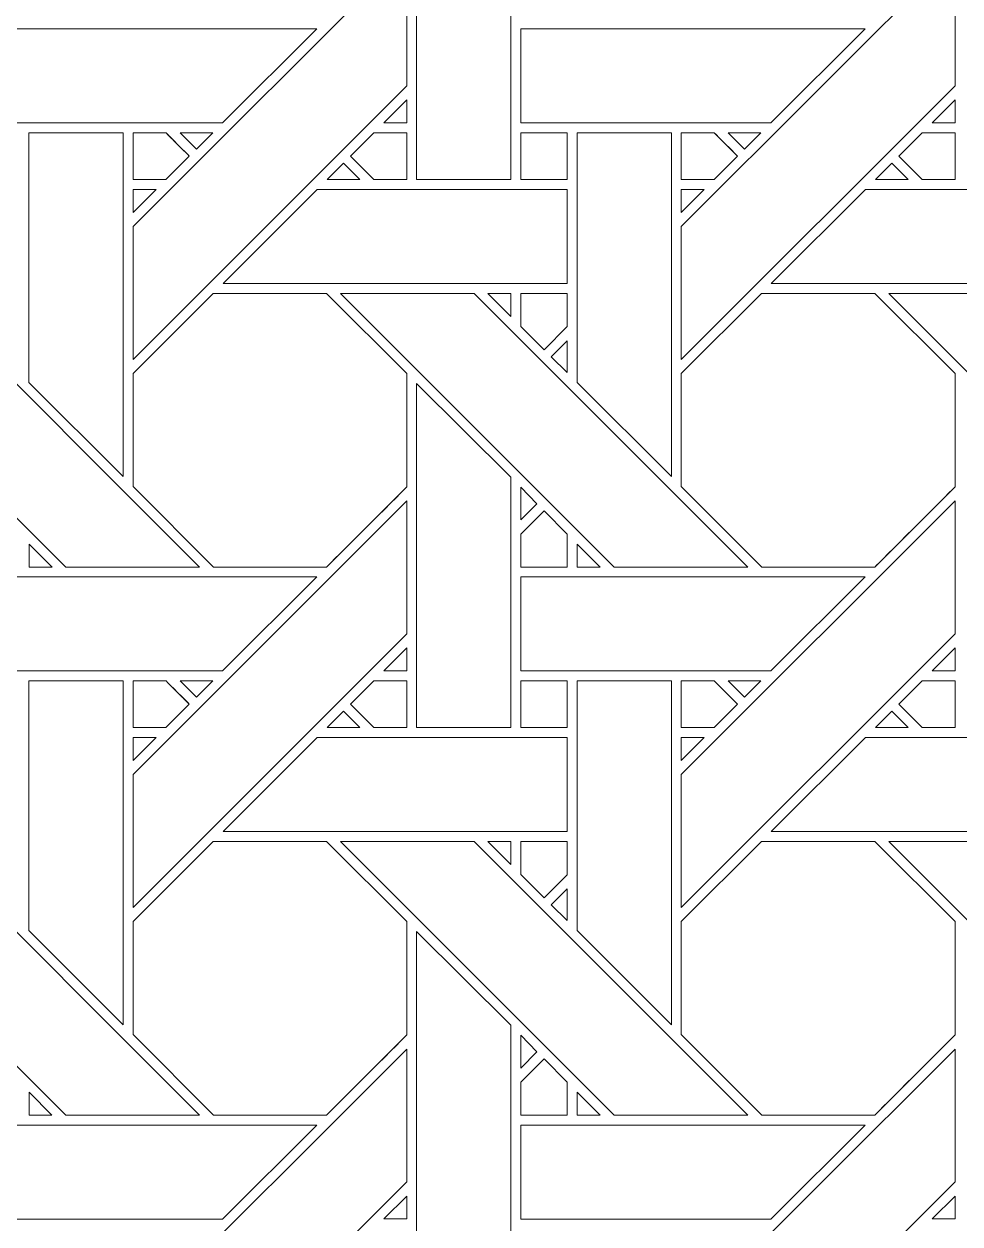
# Model space of a CAD drawing. Header units: inches. Extents: x 3.4 to 21.4, y 4.6 to 13.6.
# Drawn here: x 16.701 to 18.321, y 6.771 to 8.849 of the extents above; entities that cross this region are included whole.
import ezdxf

# ---------------------------------------------------------------- set-up
doc = ezdxf.new("R2010")
doc.units = ezdxf.units.IN
doc.header["$MEASUREMENT"] = 0
doc.layers.add('Design', color=7, linetype='Continuous', lineweight=0)

msp = doc.modelspace()

# ---------------------------------------------------------------- linework, layer by layer
at = {"layer": 'Design'}
for points, knots in [([(3.3829, 13.5948), (3.3829, 13.5948), (3.3829, 4.5948), (3.3829, 4.5948), (3.3829, 4.5948), (21.3829, 4.5948), (21.3829, 4.5948), (21.3829, 4.5948), (21.3829, 13.5948), (21.3829, 13.5948), (21.3829, 13.5948), (3.3829, 13.5948), (3.3829, 13.5948)], [0, 0, 0, 0, 1, 1, 1, 2, 2, 2, 3, 3, 3, 4, 4, 4, 4]), ([(3.8379, 13.1448), (3.8379, 13.1448), (3.8379, 5.0448), (3.8379, 5.0448), (3.8379, 5.0448), (20.9329, 5.0448), (20.9329, 5.0448), (20.9329, 5.0448), (20.9329, 13.1448), (20.9329, 13.1448), (20.9329, 13.1448), (3.8379, 13.1448), (3.8379, 13.1448)], [0, 0, 0, 0, 1, 1, 1, 2, 2, 2, 3, 3, 3, 4, 4, 4, 4]), ([(17.3805, 8.5794), (17.3805, 8.5794), (17.3805, 9.1753), (17.3805, 9.1753), (17.3805, 9.1753), (17.5432, 9.0131), (17.5432, 9.0131), (17.5432, 9.0131), (17.5432, 8.5794), (17.5432, 8.5794), (17.5432, 8.5794), (17.3805, 8.5794), (17.3805, 8.5794)], [0, 0, 0, 0, 1, 1, 1, 2, 2, 2, 3, 3, 3, 4, 4, 4, 4]), ([(16.8897, 8.4981), (16.8897, 8.4981), (17.3633, 8.9717), (17.3633, 8.9717), (17.3633, 8.9717), (17.3633, 8.7417), (17.3633, 8.7417), (17.3633, 8.7417), (16.8897, 8.268), (16.8897, 8.268), (16.8897, 8.268), (16.8897, 8.4981), (16.8897, 8.4981)], [0, 0, 0, 0, 1, 1, 1, 2, 2, 2, 3, 3, 3, 4, 4, 4, 4]), ([(18.3121, 8.7417), (18.3121, 8.7417), (17.8384, 8.268), (17.8384, 8.268), (17.8384, 8.268), (17.8384, 8.4981), (17.8384, 8.4981), (17.8384, 8.4981), (18.3121, 8.9717), (18.3121, 8.9717), (18.3121, 8.9717), (18.3121, 8.7417), (18.3121, 8.7417)], [0, 0, 0, 0, 1, 1, 1, 2, 2, 2, 3, 3, 3, 4, 4, 4, 4]), ([(16.6118, 8.6775), (16.6118, 8.6775), (16.6118, 8.8402), (16.6118, 8.8402), (16.6118, 8.8402), (17.2075, 8.8402), (17.2075, 8.8402), (17.2075, 8.8402), (17.0448, 8.6775), (17.0448, 8.6775), (17.0448, 8.6775), (16.6118, 8.6775), (16.6118, 8.6775)], [0, 0, 0, 0, 1, 1, 1, 2, 2, 2, 3, 3, 3, 4, 4, 4, 4]), ([(17.9935, 8.6775), (17.9935, 8.6775), (17.5605, 8.6775), (17.5605, 8.6775), (17.5605, 8.6775), (17.5605, 8.8402), (17.5605, 8.8402), (17.5605, 8.8402), (18.1563, 8.8402), (18.1563, 8.8402), (18.1563, 8.8402), (17.9935, 8.6775), (17.9935, 8.6775)], [0, 0, 0, 0, 1, 1, 1, 2, 2, 2, 3, 3, 3, 4, 4, 4, 4]), ([(17.3236, 8.6775), (17.3236, 8.6775), (17.3634, 8.7173), (17.3634, 8.7173), (17.3634, 8.7173), (17.3634, 8.6775), (17.3634, 8.6775), (17.3634, 8.6775), (17.3236, 8.6775), (17.3236, 8.6775)], [0, 0, 0, 0, 1, 1, 1, 2, 2, 2, 3, 3, 3, 3]), ([(18.3121, 8.7173), (18.3121, 8.7173), (18.3121, 8.6775), (18.3121, 8.6775), (18.3121, 8.6775), (18.2723, 8.6775), (18.2723, 8.6775), (18.2723, 8.6775), (18.3121, 8.7173), (18.3121, 8.7173)], [0, 0, 0, 0, 1, 1, 1, 2, 2, 2, 3, 3, 3, 3]), ([(16.8725, 8.6602), (16.8725, 8.6602), (16.8725, 8.0651), (16.8725, 8.0651), (16.8725, 8.0651), (16.7096, 8.228), (16.7096, 8.228), (16.7096, 8.228), (16.7096, 8.6602), (16.7096, 8.6602), (16.7096, 8.6602), (16.8725, 8.6602), (16.8725, 8.6602)], [0, 0, 0, 0, 1, 1, 1, 2, 2, 2, 3, 3, 3, 4, 4, 4, 4]), ([(16.9468, 8.6602), (16.9519, 8.6551), (16.9827, 8.6243), (16.9871, 8.6199), (16.9871, 8.6199), (16.9467, 8.5794), (16.9467, 8.5794), (16.9467, 8.5794), (16.8897, 8.5794), (16.8897, 8.5794), (16.8897, 8.5794), (16.8897, 8.6602), (16.8897, 8.6602), (16.8897, 8.6602), (16.9468, 8.6602), (16.9468, 8.6602)], [0, 0, 0, 0, 1, 1, 1, 2, 2, 2, 3, 3, 3, 4, 4, 4, 5, 5, 5, 5]), ([(16.8897, 8.5794), (16.8897, 8.5794), (16.8897, 8.6602), (16.8897, 8.6602), (16.8897, 8.6602), (16.9468, 8.6602), (16.9468, 8.6602), (16.9525, 8.6545), (16.9871, 8.6199), (16.9871, 8.6199), (16.9871, 8.6199), (16.9467, 8.5794), (16.9467, 8.5794), (16.9467, 8.5794), (16.8897, 8.5794), (16.8897, 8.5794)], [0, 0, 0, 0, 1, 1, 1, 2, 2, 2, 3, 3, 3, 4, 4, 4, 5, 5, 5, 5]), ([(16.9711, 8.6602), (16.9711, 8.6602), (17.0276, 8.6602), (17.0276, 8.6602), (17.0276, 8.6602), (16.9993, 8.632), (16.9993, 8.632), (16.9993, 8.632), (16.9711, 8.6602), (16.9711, 8.6602)], [0, 0, 0, 0, 1, 1, 1, 2, 2, 2, 3, 3, 3, 3]), ([(17.3634, 8.6602), (17.3634, 8.6602), (17.3634, 8.5794), (17.3634, 8.5794), (17.3634, 8.5794), (17.3063, 8.5794), (17.3063, 8.5794), (17.3063, 8.5794), (17.2659, 8.6198), (17.2659, 8.6198), (17.2659, 8.6198), (17.3063, 8.6602), (17.3063, 8.6602), (17.3063, 8.6602), (17.3634, 8.6602), (17.3634, 8.6602)], [0, 0, 0, 0, 1, 1, 1, 2, 2, 2, 3, 3, 3, 4, 4, 4, 5, 5, 5, 5]), ([(17.2659, 8.6198), (17.2659, 8.6198), (17.3063, 8.6602), (17.3063, 8.6602), (17.3063, 8.6602), (17.3634, 8.6602), (17.3634, 8.6602), (17.3634, 8.6602), (17.3634, 8.5794), (17.3634, 8.5794), (17.3634, 8.5794), (17.3063, 8.5794), (17.3063, 8.5794), (17.3063, 8.5794), (17.2659, 8.6198), (17.2659, 8.6198)], [0, 0, 0, 0, 1, 1, 1, 2, 2, 2, 3, 3, 3, 4, 4, 4, 5, 5, 5, 5]), ([(17.6408, 8.5794), (17.6408, 8.5794), (17.5606, 8.5794), (17.5606, 8.5794), (17.5606, 8.5794), (17.5606, 8.6602), (17.5606, 8.6602), (17.5606, 8.6602), (17.6408, 8.6602), (17.6408, 8.6602), (17.6408, 8.6602), (17.6408, 8.5794), (17.6408, 8.5794)], [0, 0, 0, 0, 1, 1, 1, 2, 2, 2, 3, 3, 3, 4, 4, 4, 4]), ([(17.5606, 8.5794), (17.5606, 8.5794), (17.5606, 8.6602), (17.5606, 8.6602), (17.5606, 8.6602), (17.6408, 8.6602), (17.6408, 8.6602), (17.6408, 8.6602), (17.6408, 8.5794), (17.6408, 8.5794), (17.6408, 8.5794), (17.5606, 8.5794), (17.5606, 8.5794)], [0, 0, 0, 0, 1, 1, 1, 2, 2, 2, 3, 3, 3, 4, 4, 4, 4]), ([(17.8213, 8.6602), (17.8213, 8.6602), (17.8213, 8.0651), (17.8213, 8.0651), (17.8213, 8.0651), (17.6583, 8.228), (17.6583, 8.228), (17.6583, 8.228), (17.6583, 8.6602), (17.6583, 8.6602), (17.6583, 8.6602), (17.8213, 8.6602), (17.8213, 8.6602)], [0, 0, 0, 0, 1, 1, 1, 2, 2, 2, 3, 3, 3, 4, 4, 4, 4]), ([(17.8955, 8.6602), (17.9006, 8.6551), (17.9314, 8.6243), (17.9358, 8.6199), (17.9358, 8.6199), (17.8954, 8.5794), (17.8954, 8.5794), (17.8954, 8.5794), (17.8384, 8.5794), (17.8384, 8.5794), (17.8384, 8.5794), (17.8384, 8.6602), (17.8384, 8.6602), (17.8384, 8.6602), (17.8955, 8.6602), (17.8955, 8.6602)], [0, 0, 0, 0, 1, 1, 1, 2, 2, 2, 3, 3, 3, 4, 4, 4, 5, 5, 5, 5]), ([(17.9204, 8.6353), (17.9204, 8.6353), (17.9358, 8.6199), (17.9358, 8.6199), (17.9358, 8.6199), (17.8954, 8.5794), (17.8954, 8.5794), (17.8954, 8.5794), (17.8384, 8.5794), (17.8384, 8.5794), (17.8384, 8.5794), (17.8384, 8.6602), (17.8384, 8.6602), (17.8384, 8.6602), (17.8955, 8.6602), (17.8955, 8.6602), (17.901, 8.6548), (17.911, 8.6447), (17.9204, 8.6353)], [0, 0, 0, 0, 1, 1, 1, 2, 2, 2, 3, 3, 3, 4, 4, 4, 5, 5, 5, 6, 6, 6, 6]), ([(17.9198, 8.6602), (17.9198, 8.6602), (17.9763, 8.6602), (17.9763, 8.6602), (17.9763, 8.6602), (17.948, 8.632), (17.948, 8.632), (17.948, 8.632), (17.9198, 8.6602), (17.9198, 8.6602)], [0, 0, 0, 0, 1, 1, 1, 2, 2, 2, 3, 3, 3, 3]), ([(18.3121, 8.6602), (18.3121, 8.6602), (18.3121, 8.5794), (18.3121, 8.5794), (18.3121, 8.5794), (18.255, 8.5794), (18.255, 8.5794), (18.255, 8.5794), (18.2146, 8.6198), (18.2146, 8.6198), (18.2146, 8.6198), (18.2551, 8.6602), (18.2551, 8.6602), (18.2551, 8.6602), (18.3121, 8.6602), (18.3121, 8.6602)], [0, 0, 0, 0, 1, 1, 1, 2, 2, 2, 3, 3, 3, 4, 4, 4, 5, 5, 5, 5]), ([(18.3121, 8.5794), (18.3121, 8.5794), (18.255, 8.5794), (18.255, 8.5794), (18.255, 8.5794), (18.2146, 8.6198), (18.2146, 8.6198), (18.2146, 8.6198), (18.2551, 8.6602), (18.2551, 8.6602), (18.2551, 8.6602), (18.3121, 8.6602), (18.3121, 8.6602), (18.3121, 8.6602), (18.3121, 8.5794), (18.3121, 8.5794)], [0, 0, 0, 0, 1, 1, 1, 2, 2, 2, 3, 3, 3, 4, 4, 4, 5, 5, 5, 5]), ([(17.282, 8.5794), (17.282, 8.5794), (17.2255, 8.5794), (17.2255, 8.5794), (17.2255, 8.5794), (17.2538, 8.6077), (17.2538, 8.6077), (17.2538, 8.6077), (17.282, 8.5794), (17.282, 8.5794)], [0, 0, 0, 0, 1, 1, 1, 2, 2, 2, 3, 3, 3, 3]), ([(18.2025, 8.6077), (18.2025, 8.6077), (18.2307, 8.5794), (18.2307, 8.5794), (18.2307, 8.5794), (18.1742, 8.5794), (18.1742, 8.5794), (18.1742, 8.5794), (18.2025, 8.6077), (18.2025, 8.6077)], [0, 0, 0, 0, 1, 1, 1, 2, 2, 2, 3, 3, 3, 3]), ([(16.9295, 8.5623), (16.9295, 8.5623), (16.8897, 8.5225), (16.8897, 8.5225), (16.8897, 8.5225), (16.8897, 8.5623), (16.8897, 8.5623), (16.8897, 8.5623), (16.9295, 8.5623), (16.9295, 8.5623)], [0, 0, 0, 0, 1, 1, 1, 2, 2, 2, 3, 3, 3, 3]), ([(17.0455, 8.3995), (17.0455, 8.3995), (17.2084, 8.5623), (17.2084, 8.5623), (17.2084, 8.5623), (17.6408, 8.5623), (17.6408, 8.5623), (17.6408, 8.5623), (17.6408, 8.3995), (17.6408, 8.3995), (17.6408, 8.3995), (17.0455, 8.3995), (17.0455, 8.3995)], [0, 0, 0, 0, 1, 1, 1, 2, 2, 2, 3, 3, 3, 4, 4, 4, 4]), ([(17.8782, 8.5623), (17.8782, 8.5623), (17.8384, 8.5225), (17.8384, 8.5225), (17.8384, 8.5225), (17.8384, 8.5623), (17.8384, 8.5623), (17.8384, 8.5623), (17.8782, 8.5623), (17.8782, 8.5623)], [0, 0, 0, 0, 1, 1, 1, 2, 2, 2, 3, 3, 3, 3]), ([(18.5895, 8.5623), (18.5895, 8.5623), (18.5895, 8.3995), (18.5895, 8.3995), (18.5895, 8.3995), (17.9942, 8.3995), (17.9942, 8.3995), (17.9942, 8.3995), (18.1571, 8.5623), (18.1571, 8.5623), (18.1571, 8.5623), (18.5895, 8.5623), (18.5895, 8.5623)], [0, 0, 0, 0, 1, 1, 1, 2, 2, 2, 3, 3, 3, 4, 4, 4, 4]), ([(16.3001, 8.3824), (16.3001, 8.3824), (16.531, 8.3824), (16.531, 8.3824), (16.531, 8.3824), (17.0047, 7.9087), (17.0047, 7.9087), (17.0047, 7.9087), (16.7736, 7.9087), (16.7736, 7.9087), (16.7736, 7.9087), (16.3001, 8.3824), (16.3001, 8.3824)], [0, 0, 0, 0, 1, 1, 1, 2, 2, 2, 3, 3, 3, 4, 4, 4, 4]), ([(17.0284, 8.3823), (17.0284, 8.3823), (17.2246, 8.3823), (17.2246, 8.3823), (17.2246, 8.3823), (17.3634, 8.2436), (17.3634, 8.2436), (17.3634, 8.2436), (17.3634, 8.0474), (17.3634, 8.0474), (17.3456, 8.0295), (17.2336, 7.9177), (17.2247, 7.9087), (17.2247, 7.9087), (17.0289, 7.9087), (17.0289, 7.9087), (17.0289, 7.9087), (16.8897, 8.048), (16.8897, 8.048), (16.8897, 8.048), (16.8897, 8.2436), (16.8897, 8.2436), (16.8897, 8.2436), (17.0284, 8.3823), (17.0284, 8.3823)], [0, 0, 0, 0, 1, 1, 1, 2, 2, 2, 3, 3, 3, 4, 4, 4, 5, 5, 5, 6, 6, 6, 7, 7, 7, 8, 8, 8, 8]), ([(16.8897, 8.048), (16.8897, 8.048), (16.8897, 8.2436), (16.8897, 8.2436), (16.8897, 8.2436), (17.0284, 8.3823), (17.0284, 8.3823), (17.0284, 8.3823), (17.2246, 8.3823), (17.2246, 8.3823), (17.2246, 8.3823), (17.3634, 8.2436), (17.3634, 8.2436), (17.3634, 8.2436), (17.3634, 8.0474), (17.3634, 8.0474), (17.3453, 8.0292), (17.2334, 7.9175), (17.2247, 7.9087), (17.2247, 7.9087), (17.0289, 7.9087), (17.0289, 7.9087), (17.0289, 7.9087), (16.8897, 8.048), (16.8897, 8.048)], [0, 0, 0, 0, 1, 1, 1, 2, 2, 2, 3, 3, 3, 4, 4, 4, 5, 5, 5, 6, 6, 6, 7, 7, 7, 8, 8, 8, 8]), ([(17.2488, 8.3824), (17.2488, 8.3824), (17.4798, 8.3824), (17.4798, 8.3824), (17.4798, 8.3824), (17.9534, 7.9087), (17.9534, 7.9087), (17.9534, 7.9087), (17.7224, 7.9087), (17.7224, 7.9087), (17.7224, 7.9087), (17.2488, 8.3824), (17.2488, 8.3824)], [0, 0, 0, 0, 1, 1, 1, 2, 2, 2, 3, 3, 3, 4, 4, 4, 4]), ([(17.5433, 8.3824), (17.5433, 8.3824), (17.5433, 8.3425), (17.5433, 8.3425), (17.5433, 8.3425), (17.5039, 8.3824), (17.5039, 8.3824), (17.5039, 8.3824), (17.5433, 8.3824), (17.5433, 8.3824)], [0, 0, 0, 0, 1, 1, 1, 2, 2, 2, 3, 3, 3, 3]), ([(17.6408, 8.3824), (17.6408, 8.3824), (17.6408, 8.3248), (17.6408, 8.3248), (17.6408, 8.3248), (17.6009, 8.2848), (17.6009, 8.2848), (17.6009, 8.2848), (17.5606, 8.3252), (17.5606, 8.3252), (17.5606, 8.3252), (17.5606, 8.3824), (17.5606, 8.3824), (17.5606, 8.3824), (17.6408, 8.3824), (17.6408, 8.3824)], [0, 0, 0, 0, 1, 1, 1, 2, 2, 2, 3, 3, 3, 4, 4, 4, 5, 5, 5, 5]), ([(17.6009, 8.2848), (17.6009, 8.2848), (17.5606, 8.3252), (17.5606, 8.3252), (17.5606, 8.3252), (17.5606, 8.3824), (17.5606, 8.3824), (17.5606, 8.3824), (17.6408, 8.3824), (17.6408, 8.3824), (17.6408, 8.3824), (17.6408, 8.3248), (17.6408, 8.3248), (17.6408, 8.3248), (17.6009, 8.2848), (17.6009, 8.2848)], [0, 0, 0, 0, 1, 1, 1, 2, 2, 2, 3, 3, 3, 4, 4, 4, 5, 5, 5, 5]), ([(17.9771, 8.3823), (17.9771, 8.3823), (18.1734, 8.3823), (18.1734, 8.3823), (18.1734, 8.3823), (18.3121, 8.2436), (18.3121, 8.2436), (18.3121, 8.2436), (18.3121, 8.0474), (18.3121, 8.0474), (18.2943, 8.0295), (18.1824, 7.9177), (18.1734, 7.9087), (18.1734, 7.9087), (17.9777, 7.9087), (17.9777, 7.9087), (17.9777, 7.9087), (17.8384, 8.048), (17.8384, 8.048), (17.8384, 8.048), (17.8384, 8.2436), (17.8384, 8.2436), (17.8384, 8.2436), (17.9771, 8.3823), (17.9771, 8.3823)], [0, 0, 0, 0, 1, 1, 1, 2, 2, 2, 3, 3, 3, 4, 4, 4, 5, 5, 5, 6, 6, 6, 7, 7, 7, 8, 8, 8, 8]), ([(18.3121, 8.0474), (18.2948, 8.03), (18.1828, 7.9181), (18.1734, 7.9087), (18.1734, 7.9087), (17.9777, 7.9087), (17.9777, 7.9087), (17.9777, 7.9087), (17.8384, 8.048), (17.8384, 8.048), (17.8384, 8.048), (17.8384, 8.2436), (17.8384, 8.2436), (17.8384, 8.2436), (17.9771, 8.3823), (17.9771, 8.3823), (17.9771, 8.3823), (18.1734, 8.3823), (18.1734, 8.3823), (18.1734, 8.3823), (18.3121, 8.2436), (18.3121, 8.2436), (18.3121, 8.2436), (18.3121, 8.0474), (18.3121, 8.0474)], [0, 0, 0, 0, 1, 1, 1, 2, 2, 2, 3, 3, 3, 4, 4, 4, 5, 5, 5, 6, 6, 6, 7, 7, 7, 8, 8, 8, 8]), ([(18.6711, 7.9087), (18.6711, 7.9087), (18.1975, 8.3824), (18.1975, 8.3824), (18.1975, 8.3824), (18.4285, 8.3824), (18.4285, 8.3824), (18.4285, 8.3824), (18.9021, 7.9087), (18.9021, 7.9087), (18.9021, 7.9087), (18.6711, 7.9087), (18.6711, 7.9087)], [0, 0, 0, 0, 1, 1, 1, 2, 2, 2, 3, 3, 3, 4, 4, 4, 4]), ([(17.6408, 8.3005), (17.6408, 8.3005), (17.6408, 8.2454), (17.6408, 8.2454), (17.6408, 8.2454), (17.613, 8.2727), (17.613, 8.2727), (17.613, 8.2727), (17.6408, 8.3005), (17.6408, 8.3005)], [0, 0, 0, 0, 1, 1, 1, 2, 2, 2, 3, 3, 3, 3]), ([(17.5432, 8.0644), (17.5432, 8.0644), (17.5432, 7.6307), (17.5432, 7.6307), (17.5432, 7.6307), (17.3805, 7.6307), (17.3805, 7.6307), (17.3805, 7.6307), (17.3805, 8.2266), (17.3805, 8.2266), (17.3805, 8.2266), (17.5432, 8.0644), (17.5432, 8.0644)], [0, 0, 0, 0, 1, 1, 1, 2, 2, 2, 3, 3, 3, 4, 4, 4, 4]), ([(17.5605, 7.9901), (17.5605, 7.9901), (17.5605, 8.0469), (17.5605, 8.0469), (17.5605, 8.0469), (17.5887, 8.0183), (17.5887, 8.0183), (17.5887, 8.0183), (17.5605, 7.9901), (17.5605, 7.9901)], [0, 0, 0, 0, 1, 1, 1, 2, 2, 2, 3, 3, 3, 3]), ([(16.8897, 7.5494), (16.8897, 7.5494), (17.3633, 8.023), (17.3633, 8.023), (17.3633, 8.023), (17.3633, 7.793), (17.3633, 7.793), (17.3633, 7.793), (16.8897, 7.3193), (16.8897, 7.3193), (16.8897, 7.3193), (16.8897, 7.5494), (16.8897, 7.5494)], [0, 0, 0, 0, 1, 1, 1, 2, 2, 2, 3, 3, 3, 4, 4, 4, 4]), ([(17.8384, 7.5494), (17.8384, 7.5494), (18.3121, 8.023), (18.3121, 8.023), (18.3121, 8.023), (18.3121, 7.7929), (18.3121, 7.7929), (18.3121, 7.7929), (17.8384, 7.3193), (17.8384, 7.3193), (17.8384, 7.3193), (17.8384, 7.5494), (17.8384, 7.5494)], [0, 0, 0, 0, 1, 1, 1, 2, 2, 2, 3, 3, 3, 4, 4, 4, 4]), ([(17.5606, 7.9085), (17.5606, 7.9085), (17.5606, 7.9658), (17.5606, 7.9658), (17.5606, 7.9658), (17.6009, 8.0061), (17.6009, 8.0061), (17.6009, 8.0061), (17.6412, 7.9658), (17.6412, 7.9658), (17.6412, 7.9658), (17.6412, 7.9085), (17.6412, 7.9085), (17.6412, 7.9085), (17.5606, 7.9085), (17.5606, 7.9085)], [0, 0, 0, 0, 1, 1, 1, 2, 2, 2, 3, 3, 3, 4, 4, 4, 5, 5, 5, 5]), ([(17.5606, 7.9658), (17.5606, 7.9658), (17.6009, 8.0061), (17.6009, 8.0061), (17.6009, 8.0061), (17.6412, 7.9658), (17.6412, 7.9658), (17.6412, 7.9658), (17.6412, 7.9085), (17.6412, 7.9085), (17.6412, 7.9085), (17.5606, 7.9085), (17.5606, 7.9085), (17.5606, 7.9085), (17.5606, 7.9658), (17.5606, 7.9658)], [0, 0, 0, 0, 1, 1, 1, 2, 2, 2, 3, 3, 3, 4, 4, 4, 5, 5, 5, 5]), ([(16.7495, 7.9087), (16.7495, 7.9087), (16.7097, 7.9087), (16.7097, 7.9087), (16.7097, 7.9087), (16.7097, 7.9485), (16.7097, 7.9485), (16.7097, 7.9485), (16.7495, 7.9087), (16.7495, 7.9087)], [0, 0, 0, 0, 1, 1, 1, 2, 2, 2, 3, 3, 3, 3]), ([(17.6982, 7.9087), (17.6982, 7.9087), (17.6585, 7.9087), (17.6585, 7.9087), (17.6585, 7.9087), (17.6585, 7.9485), (17.6585, 7.9485), (17.6585, 7.9485), (17.6982, 7.9087), (17.6982, 7.9087)], [0, 0, 0, 0, 1, 1, 1, 2, 2, 2, 3, 3, 3, 3]), ([(16.6118, 7.7288), (16.6118, 7.7288), (16.6118, 7.8915), (16.6118, 7.8915), (16.6118, 7.8915), (17.2075, 7.8915), (17.2075, 7.8915), (17.2075, 7.8915), (17.0448, 7.7288), (17.0448, 7.7288), (17.0448, 7.7288), (16.6118, 7.7288), (16.6118, 7.7288)], [0, 0, 0, 0, 1, 1, 1, 2, 2, 2, 3, 3, 3, 4, 4, 4, 4]), ([(17.5605, 7.7288), (17.5605, 7.7288), (17.5605, 7.8915), (17.5605, 7.8915), (17.5605, 7.8915), (18.1563, 7.8915), (18.1563, 7.8915), (18.1563, 7.8915), (17.9935, 7.7288), (17.9935, 7.7288), (17.9935, 7.7288), (17.5605, 7.7288), (17.5605, 7.7288)], [0, 0, 0, 0, 1, 1, 1, 2, 2, 2, 3, 3, 3, 4, 4, 4, 4]), ([(17.3236, 7.7288), (17.3236, 7.7288), (17.3634, 7.7686), (17.3634, 7.7686), (17.3634, 7.7686), (17.3634, 7.7288), (17.3634, 7.7288), (17.3634, 7.7288), (17.3236, 7.7288), (17.3236, 7.7288)], [0, 0, 0, 0, 1, 1, 1, 2, 2, 2, 3, 3, 3, 3]), ([(18.2723, 7.7288), (18.2723, 7.7288), (18.3121, 7.7686), (18.3121, 7.7686), (18.3121, 7.7686), (18.3121, 7.7288), (18.3121, 7.7288), (18.3121, 7.7288), (18.2723, 7.7288), (18.2723, 7.7288)], [0, 0, 0, 0, 1, 1, 1, 2, 2, 2, 3, 3, 3, 3]), ([(16.8725, 7.7115), (16.8725, 7.7115), (16.8725, 7.1164), (16.8725, 7.1164), (16.8725, 7.1164), (16.7096, 7.2793), (16.7096, 7.2793), (16.7096, 7.2793), (16.7096, 7.7115), (16.7096, 7.7115), (16.7096, 7.7115), (16.8725, 7.7115), (16.8725, 7.7115)], [0, 0, 0, 0, 1, 1, 1, 2, 2, 2, 3, 3, 3, 4, 4, 4, 4]), ([(16.9468, 7.7115), (16.9519, 7.7064), (16.9827, 7.6756), (16.9871, 7.6711), (16.9871, 7.6711), (16.9467, 7.6307), (16.9467, 7.6307), (16.9467, 7.6307), (16.8897, 7.6307), (16.8897, 7.6307), (16.8897, 7.6307), (16.8897, 7.7115), (16.8897, 7.7115), (16.8897, 7.7115), (16.9468, 7.7115), (16.9468, 7.7115)], [0, 0, 0, 0, 1, 1, 1, 2, 2, 2, 3, 3, 3, 4, 4, 4, 5, 5, 5, 5]), ([(16.8897, 7.6307), (16.8897, 7.6307), (16.8897, 7.7115), (16.8897, 7.7115), (16.8897, 7.7115), (16.9468, 7.7115), (16.9468, 7.7115), (16.9521, 7.7062), (16.9829, 7.6754), (16.9871, 7.6711), (16.9871, 7.6711), (16.9467, 7.6307), (16.9467, 7.6307), (16.9467, 7.6307), (16.8897, 7.6307), (16.8897, 7.6307)], [0, 0, 0, 0, 1, 1, 1, 2, 2, 2, 3, 3, 3, 4, 4, 4, 5, 5, 5, 5]), ([(16.9711, 7.7115), (16.9711, 7.7115), (17.0276, 7.7115), (17.0276, 7.7115), (17.0276, 7.7115), (16.9993, 7.6833), (16.9993, 7.6833), (16.9993, 7.6833), (16.9711, 7.7115), (16.9711, 7.7115)], [0, 0, 0, 0, 1, 1, 1, 2, 2, 2, 3, 3, 3, 3]), ([(17.3634, 7.7115), (17.3634, 7.7115), (17.3634, 7.6307), (17.3634, 7.6307), (17.3634, 7.6307), (17.3063, 7.6307), (17.3063, 7.6307), (17.3063, 7.6307), (17.2659, 7.6711), (17.2659, 7.6711), (17.2659, 7.6711), (17.3063, 7.7115), (17.3063, 7.7115), (17.3063, 7.7115), (17.3634, 7.7115), (17.3634, 7.7115)], [0, 0, 0, 0, 1, 1, 1, 2, 2, 2, 3, 3, 3, 4, 4, 4, 5, 5, 5, 5]), ([(17.2659, 7.6711), (17.2659, 7.6711), (17.3063, 7.7115), (17.3063, 7.7115), (17.3063, 7.7115), (17.3634, 7.7115), (17.3634, 7.7115), (17.3634, 7.7115), (17.3634, 7.6307), (17.3634, 7.6307), (17.3634, 7.6307), (17.3063, 7.6307), (17.3063, 7.6307), (17.3063, 7.6307), (17.2659, 7.6711), (17.2659, 7.6711)], [0, 0, 0, 0, 1, 1, 1, 2, 2, 2, 3, 3, 3, 4, 4, 4, 5, 5, 5, 5]), ([(17.6408, 7.6307), (17.6408, 7.6307), (17.5606, 7.6307), (17.5606, 7.6307), (17.5606, 7.6307), (17.5606, 7.7115), (17.5606, 7.7115), (17.5606, 7.7115), (17.6408, 7.7115), (17.6408, 7.7115), (17.6408, 7.7115), (17.6408, 7.6307), (17.6408, 7.6307)], [0, 0, 0, 0, 1, 1, 1, 2, 2, 2, 3, 3, 3, 4, 4, 4, 4]), ([(17.5606, 7.6307), (17.5606, 7.6307), (17.5606, 7.7115), (17.5606, 7.7115), (17.5606, 7.7115), (17.6408, 7.7115), (17.6408, 7.7115), (17.6408, 7.7115), (17.6408, 7.6307), (17.6408, 7.6307), (17.6408, 7.6307), (17.5606, 7.6307), (17.5606, 7.6307)], [0, 0, 0, 0, 1, 1, 1, 2, 2, 2, 3, 3, 3, 4, 4, 4, 4]), ([(17.8213, 7.7115), (17.8213, 7.7115), (17.8213, 7.1164), (17.8213, 7.1164), (17.8213, 7.1164), (17.6583, 7.2793), (17.6583, 7.2793), (17.6583, 7.2793), (17.6583, 7.7115), (17.6583, 7.7115), (17.6583, 7.7115), (17.8213, 7.7115), (17.8213, 7.7115)], [0, 0, 0, 0, 1, 1, 1, 2, 2, 2, 3, 3, 3, 4, 4, 4, 4]), ([(17.8955, 7.7115), (17.9006, 7.7064), (17.9314, 7.6756), (17.9358, 7.6711), (17.9358, 7.6711), (17.8954, 7.6307), (17.8954, 7.6307), (17.8954, 7.6307), (17.8384, 7.6307), (17.8384, 7.6307), (17.8384, 7.6307), (17.8384, 7.7115), (17.8384, 7.7115), (17.8384, 7.7115), (17.8955, 7.7115), (17.8955, 7.7115)], [0, 0, 0, 0, 1, 1, 1, 2, 2, 2, 3, 3, 3, 4, 4, 4, 5, 5, 5, 5]), ([(17.8384, 7.6307), (17.8384, 7.6307), (17.8384, 7.7115), (17.8384, 7.7115), (17.8384, 7.7115), (17.8955, 7.7115), (17.8955, 7.7115), (17.8955, 7.7115), (17.9358, 7.6711), (17.9358, 7.6711), (17.9358, 7.6711), (17.8954, 7.6307), (17.8954, 7.6307), (17.8954, 7.6307), (17.8384, 7.6307), (17.8384, 7.6307)], [0, 0, 0, 0, 1, 1, 1, 2, 2, 2, 3, 3, 3, 4, 4, 4, 5, 5, 5, 5]), ([(17.9198, 7.7115), (17.9198, 7.7115), (17.9763, 7.7115), (17.9763, 7.7115), (17.9763, 7.7115), (17.948, 7.6833), (17.948, 7.6833), (17.948, 7.6833), (17.9198, 7.7115), (17.9198, 7.7115)], [0, 0, 0, 0, 1, 1, 1, 2, 2, 2, 3, 3, 3, 3]), ([(18.3121, 7.7115), (18.3121, 7.7115), (18.3121, 7.6307), (18.3121, 7.6307), (18.3121, 7.6307), (18.255, 7.6307), (18.255, 7.6307), (18.255, 7.6307), (18.2146, 7.6711), (18.2146, 7.6711), (18.2146, 7.6711), (18.2551, 7.7115), (18.2551, 7.7115), (18.2551, 7.7115), (18.3121, 7.7115), (18.3121, 7.7115)], [0, 0, 0, 0, 1, 1, 1, 2, 2, 2, 3, 3, 3, 4, 4, 4, 5, 5, 5, 5]), ([(18.2146, 7.6711), (18.2146, 7.6711), (18.2551, 7.7115), (18.2551, 7.7115), (18.2551, 7.7115), (18.3121, 7.7115), (18.3121, 7.7115), (18.3121, 7.7115), (18.3121, 7.6307), (18.3121, 7.6307), (18.3121, 7.6307), (18.255, 7.6307), (18.255, 7.6307), (18.255, 7.6307), (18.2146, 7.6711), (18.2146, 7.6711)], [0, 0, 0, 0, 1, 1, 1, 2, 2, 2, 3, 3, 3, 4, 4, 4, 5, 5, 5, 5]), ([(17.282, 7.6307), (17.282, 7.6307), (17.2255, 7.6307), (17.2255, 7.6307), (17.2255, 7.6307), (17.2538, 7.659), (17.2538, 7.659), (17.2538, 7.659), (17.282, 7.6307), (17.282, 7.6307)], [0, 0, 0, 0, 1, 1, 1, 2, 2, 2, 3, 3, 3, 3]), ([(18.2307, 7.6307), (18.2307, 7.6307), (18.1742, 7.6307), (18.1742, 7.6307), (18.1742, 7.6307), (18.2025, 7.659), (18.2025, 7.659), (18.2025, 7.659), (18.2307, 7.6307), (18.2307, 7.6307)], [0, 0, 0, 0, 1, 1, 1, 2, 2, 2, 3, 3, 3, 3]), ([(16.9295, 7.6136), (16.9295, 7.6136), (16.8897, 7.5738), (16.8897, 7.5738), (16.8897, 7.5738), (16.8897, 7.6136), (16.8897, 7.6136), (16.8897, 7.6136), (16.9295, 7.6136), (16.9295, 7.6136)], [0, 0, 0, 0, 1, 1, 1, 2, 2, 2, 3, 3, 3, 3]), ([(17.0455, 7.4508), (17.0455, 7.4508), (17.2084, 7.6136), (17.2084, 7.6136), (17.2084, 7.6136), (17.6408, 7.6136), (17.6408, 7.6136), (17.6408, 7.6136), (17.6408, 7.4508), (17.6408, 7.4508), (17.6408, 7.4508), (17.0455, 7.4508), (17.0455, 7.4508)], [0, 0, 0, 0, 1, 1, 1, 2, 2, 2, 3, 3, 3, 4, 4, 4, 4]), ([(17.8782, 7.6136), (17.8782, 7.6136), (17.8384, 7.5737), (17.8384, 7.5737), (17.8384, 7.5737), (17.8384, 7.6136), (17.8384, 7.6136), (17.8384, 7.6136), (17.8782, 7.6136), (17.8782, 7.6136)], [0, 0, 0, 0, 1, 1, 1, 2, 2, 2, 3, 3, 3, 3]), ([(17.9942, 7.4508), (17.9942, 7.4508), (18.1571, 7.6136), (18.1571, 7.6136), (18.1571, 7.6136), (18.5895, 7.6136), (18.5895, 7.6136), (18.5895, 7.6136), (18.5895, 7.4508), (18.5895, 7.4508), (18.5895, 7.4508), (17.9942, 7.4508), (17.9942, 7.4508)], [0, 0, 0, 0, 1, 1, 1, 2, 2, 2, 3, 3, 3, 4, 4, 4, 4]), ([(16.3001, 7.4336), (16.3001, 7.4336), (16.531, 7.4336), (16.531, 7.4336), (16.531, 7.4336), (17.0047, 6.96), (17.0047, 6.96), (17.0047, 6.96), (16.7736, 6.96), (16.7736, 6.96), (16.7736, 6.96), (16.3001, 7.4336), (16.3001, 7.4336)], [0, 0, 0, 0, 1, 1, 1, 2, 2, 2, 3, 3, 3, 4, 4, 4, 4]), ([(17.0284, 7.4336), (17.0284, 7.4336), (17.2246, 7.4336), (17.2246, 7.4336), (17.2246, 7.4336), (17.3634, 7.2949), (17.3634, 7.2949), (17.3634, 7.2949), (17.3634, 7.0987), (17.3634, 7.0987), (17.3456, 7.0807), (17.2336, 6.969), (17.2247, 6.96), (17.2247, 6.96), (17.029, 6.96), (17.029, 6.96), (17.029, 6.96), (16.8897, 7.0992), (16.8897, 7.0992), (16.8897, 7.0992), (16.8897, 7.2949), (16.8897, 7.2949), (16.8897, 7.2949), (17.0284, 7.4336), (17.0284, 7.4336)], [0, 0, 0, 0, 1, 1, 1, 2, 2, 2, 3, 3, 3, 4, 4, 4, 5, 5, 5, 6, 6, 6, 7, 7, 7, 8, 8, 8, 8]), ([(16.8897, 7.0992), (16.8897, 7.0992), (16.8897, 7.2949), (16.8897, 7.2949), (16.8897, 7.2949), (17.0284, 7.4336), (17.0284, 7.4336), (17.0284, 7.4336), (17.2246, 7.4336), (17.2246, 7.4336), (17.2246, 7.4336), (17.3634, 7.2949), (17.3634, 7.2949), (17.3634, 7.2949), (17.3634, 7.0987), (17.3634, 7.0987), (17.3454, 7.0806), (17.2335, 6.9689), (17.2247, 6.96), (17.2247, 6.96), (17.029, 6.96), (17.029, 6.96), (17.029, 6.96), (16.8897, 7.0992), (16.8897, 7.0992)], [0, 0, 0, 0, 1, 1, 1, 2, 2, 2, 3, 3, 3, 4, 4, 4, 5, 5, 5, 6, 6, 6, 7, 7, 7, 8, 8, 8, 8]), ([(17.2488, 7.4336), (17.2488, 7.4336), (17.4798, 7.4336), (17.4798, 7.4336), (17.4798, 7.4336), (17.9534, 6.96), (17.9534, 6.96), (17.9534, 6.96), (17.7224, 6.96), (17.7224, 6.96), (17.7224, 6.96), (17.2488, 7.4336), (17.2488, 7.4336)], [0, 0, 0, 0, 1, 1, 1, 2, 2, 2, 3, 3, 3, 4, 4, 4, 4]), ([(17.5433, 7.4336), (17.5433, 7.4336), (17.5433, 7.3938), (17.5433, 7.3938), (17.5433, 7.3938), (17.5039, 7.4336), (17.5039, 7.4336), (17.5039, 7.4336), (17.5433, 7.4336), (17.5433, 7.4336)], [0, 0, 0, 0, 1, 1, 1, 2, 2, 2, 3, 3, 3, 3]), ([(17.6408, 7.4336), (17.6408, 7.4336), (17.6408, 7.376), (17.6408, 7.376), (17.6408, 7.376), (17.6009, 7.3361), (17.6009, 7.3361), (17.6009, 7.3361), (17.5606, 7.3764), (17.5606, 7.3764), (17.5606, 7.3764), (17.5606, 7.4336), (17.5606, 7.4336), (17.5606, 7.4336), (17.6408, 7.4336), (17.6408, 7.4336)], [0, 0, 0, 0, 1, 1, 1, 2, 2, 2, 3, 3, 3, 4, 4, 4, 5, 5, 5, 5]), ([(17.6009, 7.3361), (17.6009, 7.3361), (17.5606, 7.3764), (17.5606, 7.3764), (17.5606, 7.3764), (17.5606, 7.4336), (17.5606, 7.4336), (17.5606, 7.4336), (17.6408, 7.4336), (17.6408, 7.4336), (17.6408, 7.4336), (17.6408, 7.376), (17.6408, 7.376), (17.6408, 7.376), (17.6009, 7.3361), (17.6009, 7.3361)], [0, 0, 0, 0, 1, 1, 1, 2, 2, 2, 3, 3, 3, 4, 4, 4, 5, 5, 5, 5]), ([(17.9771, 7.4336), (17.9771, 7.4336), (18.1734, 7.4336), (18.1734, 7.4336), (18.1734, 7.4336), (18.3121, 7.2949), (18.3121, 7.2949), (18.3121, 7.2949), (18.3121, 7.0987), (18.3121, 7.0987), (18.2943, 7.0807), (18.1824, 6.969), (18.1734, 6.96), (18.1734, 6.96), (17.9777, 6.96), (17.9777, 6.96), (17.9777, 6.96), (17.8384, 7.0992), (17.8384, 7.0992), (17.8384, 7.0992), (17.8384, 7.2949), (17.8384, 7.2949), (17.8384, 7.2949), (17.9771, 7.4336), (17.9771, 7.4336)], [0, 0, 0, 0, 1, 1, 1, 2, 2, 2, 3, 3, 3, 4, 4, 4, 5, 5, 5, 6, 6, 6, 7, 7, 7, 8, 8, 8, 8]), ([(17.8384, 7.0992), (17.8384, 7.0992), (17.8384, 7.2949), (17.8384, 7.2949), (17.8384, 7.2949), (17.9771, 7.4336), (17.9771, 7.4336), (17.9771, 7.4336), (18.1734, 7.4336), (18.1734, 7.4336), (18.1734, 7.4336), (18.3121, 7.2949), (18.3121, 7.2949), (18.3121, 7.2949), (18.3121, 7.0987), (18.3121, 7.0987), (18.2942, 7.0806), (18.1823, 6.9689), (18.1734, 6.96), (18.1734, 6.96), (17.9777, 6.96), (17.9777, 6.96), (17.9777, 6.96), (17.8384, 7.0992), (17.8384, 7.0992)], [0, 0, 0, 0, 1, 1, 1, 2, 2, 2, 3, 3, 3, 4, 4, 4, 5, 5, 5, 6, 6, 6, 7, 7, 7, 8, 8, 8, 8]), ([(18.1975, 7.4336), (18.1975, 7.4336), (18.4285, 7.4336), (18.4285, 7.4336), (18.4285, 7.4336), (18.9021, 6.96), (18.9021, 6.96), (18.9021, 6.96), (18.6711, 6.96), (18.6711, 6.96), (18.6711, 6.96), (18.1975, 7.4336), (18.1975, 7.4336)], [0, 0, 0, 0, 1, 1, 1, 2, 2, 2, 3, 3, 3, 4, 4, 4, 4]), ([(17.6408, 7.3518), (17.6408, 7.3518), (17.6408, 7.2966), (17.6408, 7.2966), (17.6408, 7.2966), (17.613, 7.324), (17.613, 7.324), (17.613, 7.324), (17.6408, 7.3518), (17.6408, 7.3518)], [0, 0, 0, 0, 1, 1, 1, 2, 2, 2, 3, 3, 3, 3]), ([(17.5432, 7.1157), (17.5432, 7.1157), (17.5432, 6.682), (17.5432, 6.682), (17.5432, 6.682), (17.3805, 6.682), (17.3805, 6.682), (17.3805, 6.682), (17.3805, 7.2778), (17.3805, 7.2778), (17.3805, 7.2778), (17.5432, 7.1157), (17.5432, 7.1157)], [0, 0, 0, 0, 1, 1, 1, 2, 2, 2, 3, 3, 3, 4, 4, 4, 4]), ([(17.5605, 7.0414), (17.5605, 7.0414), (17.5605, 7.0982), (17.5605, 7.0982), (17.5605, 7.0982), (17.5887, 7.0696), (17.5887, 7.0696), (17.5887, 7.0696), (17.5605, 7.0414), (17.5605, 7.0414)], [0, 0, 0, 0, 1, 1, 1, 2, 2, 2, 3, 3, 3, 3]), ([(16.8897, 6.6007), (16.8897, 6.6007), (17.3633, 7.0743), (17.3633, 7.0743), (17.3633, 7.0743), (17.3633, 6.8442), (17.3633, 6.8442), (17.3633, 6.8442), (16.8897, 6.3706), (16.8897, 6.3706), (16.8897, 6.3706), (16.8897, 6.6007), (16.8897, 6.6007)], [0, 0, 0, 0, 1, 1, 1, 2, 2, 2, 3, 3, 3, 4, 4, 4, 4]), ([(17.8384, 6.6007), (17.8384, 6.6007), (18.3121, 7.0743), (18.3121, 7.0743), (18.3121, 7.0743), (18.3121, 6.8442), (18.3121, 6.8442), (18.3121, 6.8442), (17.8384, 6.3706), (17.8384, 6.3706), (17.8384, 6.3706), (17.8384, 6.6007), (17.8384, 6.6007)], [0, 0, 0, 0, 1, 1, 1, 2, 2, 2, 3, 3, 3, 4, 4, 4, 4]), ([(17.5606, 6.9597), (17.5606, 6.9597), (17.5606, 7.017), (17.5606, 7.017), (17.5606, 7.017), (17.6009, 7.0574), (17.6009, 7.0574), (17.6009, 7.0574), (17.6412, 7.017), (17.6412, 7.017), (17.6412, 7.017), (17.6412, 6.9597), (17.6412, 6.9597), (17.6412, 6.9597), (17.5606, 6.9597), (17.5606, 6.9597)], [0, 0, 0, 0, 1, 1, 1, 2, 2, 2, 3, 3, 3, 4, 4, 4, 5, 5, 5, 5]), ([(17.5606, 7.017), (17.5606, 7.017), (17.6009, 7.0574), (17.6009, 7.0574), (17.6009, 7.0574), (17.6412, 7.017), (17.6412, 7.017), (17.6412, 7.017), (17.6412, 6.9597), (17.6412, 6.9597), (17.6412, 6.9597), (17.5606, 6.9597), (17.5606, 6.9597), (17.5606, 6.9597), (17.5606, 7.017), (17.5606, 7.017)], [0, 0, 0, 0, 1, 1, 1, 2, 2, 2, 3, 3, 3, 4, 4, 4, 5, 5, 5, 5]), ([(16.7494, 6.96), (16.7494, 6.96), (16.7097, 6.96), (16.7097, 6.96), (16.7097, 6.96), (16.7097, 6.9998), (16.7097, 6.9998), (16.7097, 6.9998), (16.7494, 6.96), (16.7494, 6.96)], [0, 0, 0, 0, 1, 1, 1, 2, 2, 2, 3, 3, 3, 3]), ([(17.6982, 6.96), (17.6982, 6.96), (17.6585, 6.96), (17.6585, 6.96), (17.6585, 6.96), (17.6585, 6.9998), (17.6585, 6.9998), (17.6585, 6.9998), (17.6982, 6.96), (17.6982, 6.96)], [0, 0, 0, 0, 1, 1, 1, 2, 2, 2, 3, 3, 3, 3]), ([(16.6118, 6.78), (16.6118, 6.78), (16.6118, 6.9427), (16.6118, 6.9427), (16.6118, 6.9427), (17.2075, 6.9427), (17.2075, 6.9427), (17.2075, 6.9427), (17.0448, 6.78), (17.0448, 6.78), (17.0448, 6.78), (16.6118, 6.78), (16.6118, 6.78)], [0, 0, 0, 0, 1, 1, 1, 2, 2, 2, 3, 3, 3, 4, 4, 4, 4]), ([(17.5605, 6.78), (17.5605, 6.78), (17.5605, 6.9427), (17.5605, 6.9427), (17.5605, 6.9427), (18.1563, 6.9427), (18.1563, 6.9427), (18.1563, 6.9427), (17.9935, 6.78), (17.9935, 6.78), (17.9935, 6.78), (17.5605, 6.78), (17.5605, 6.78)], [0, 0, 0, 0, 1, 1, 1, 2, 2, 2, 3, 3, 3, 4, 4, 4, 4]), ([(17.3236, 6.7801), (17.3236, 6.7801), (17.3634, 6.8198), (17.3634, 6.8198), (17.3634, 6.8198), (17.3634, 6.7801), (17.3634, 6.7801), (17.3634, 6.7801), (17.3236, 6.7801), (17.3236, 6.7801)], [0, 0, 0, 0, 1, 1, 1, 2, 2, 2, 3, 3, 3, 3]), ([(18.2723, 6.7801), (18.2723, 6.7801), (18.3121, 6.8198), (18.3121, 6.8198), (18.3121, 6.8198), (18.3121, 6.7801), (18.3121, 6.7801), (18.3121, 6.7801), (18.2723, 6.7801), (18.2723, 6.7801)], [0, 0, 0, 0, 1, 1, 1, 2, 2, 2, 3, 3, 3, 3])]:
    msp.add_open_spline(points, degree=3, knots=knots, dxfattribs=at)

doc.saveas('drawing.dxf')
